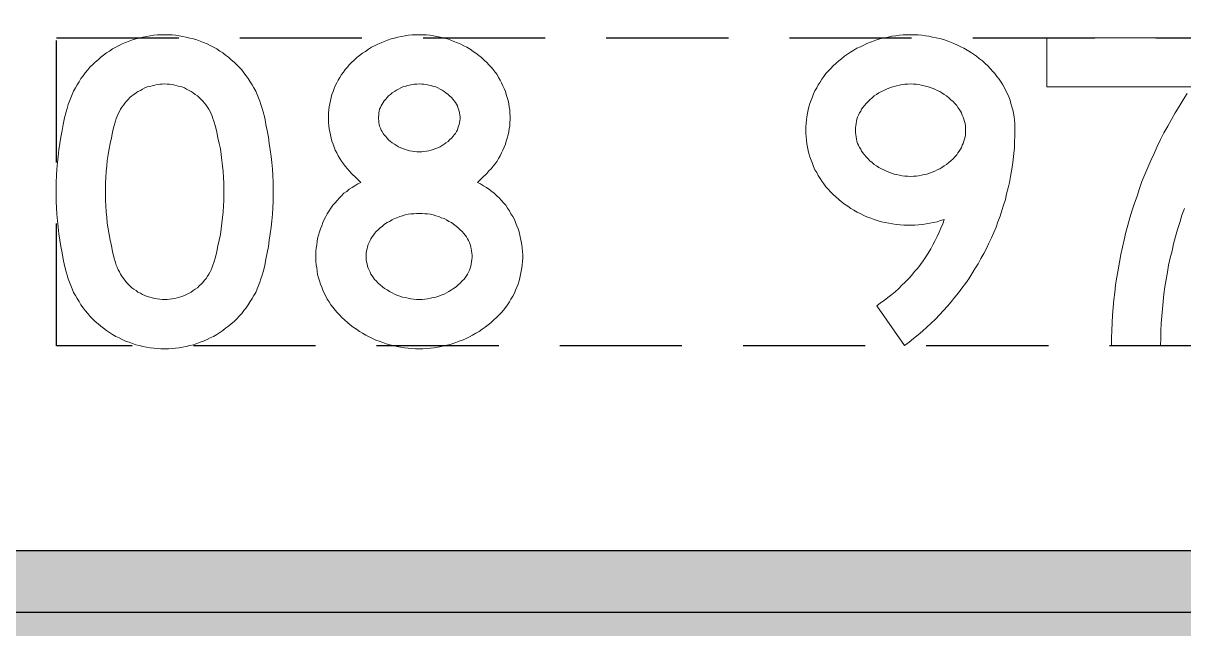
# Model space of a CAD drawing. Extents: x 0 to 420, y 0 to 297.
# Drawn here: x 188.55 to 218.72, y 169.72 to 185.46 of the extents above; entities that cross this region are included whole.
import ezdxf

# ---------------------------------------------------------------- set-up
doc = ezdxf.new("R2010")
doc.units = 0
doc.linetypes.add('HIDDEN', pattern=[9.525, 6.35, -3.175])
doc.layers.add('GREY', color=251, linetype='CONTINUOUS')
doc.layers.add('L25', color=1, linetype='CONTINUOUS')
doc.layers.add('YELLOW', color=7, linetype='CONTINUOUS', true_color=0xfcd900)

msp = doc.modelspace()

# ---------------------------------------------------------------- hatches: boundary and pattern name
at = {"layer": 'L25'}
h = msp.add_hatch(color=256, dxfattribs=at)
edge = h.paths.add_edge_path()
edge.add_line((122.8335807, 175.7455848), (122.8335807, 222.4122515))
edge.add_arc((128.4335807, 222.4122515), 5.6, 90, 180, ccw=False)
edge.add_line((128.4335807, 228.0122515), (268.4335807, 228.0122515))
edge.add_arc((268.4335807, 222.4122515), 5.6, 0, 90, ccw=False)
edge.add_line((274.0335807, 222.4122515), (274.0335807, 175.7455848))
edge.add_arc((268.4335807, 175.7455848), 5.6, -90, 0, ccw=False)
edge.add_line((268.4335807, 170.1455848), (128.4335807, 170.1455848))
edge.add_arc((128.4335807, 175.7455848), 5.6, 180, 270, ccw=False)
edge = h.paths.add_edge_path(flags=16)
edge.add_line((124.4335807, 175.7455848), (124.4335807, 222.4122515))
edge.add_arc((128.4335807, 222.4122515), 4, 90, 180, ccw=False)
edge.add_line((128.4335807, 226.4122515), (268.4335807, 226.4122515))
edge.add_arc((268.4335807, 222.4122515), 4, 0, 90, ccw=False)
edge.add_line((272.4335807, 222.4122515), (272.4335807, 175.7455848))
edge.add_arc((268.4335807, 175.7455848), 4, -90, 0, ccw=False)
edge.add_line((268.4335807, 171.7455848), (128.4335807, 171.7455848))
edge.add_arc((128.4335807, 175.7455848), 4, 180, 270, ccw=False)
at = {"layer": 'YELLOW'}
h = msp.add_hatch(color=256, dxfattribs=at)
edge = h.paths.add_edge_path()
edge.add_line((121.766914, 175.7455848), (121.766914, 222.4122515))
edge.add_arc((128.4335807, 222.4122515), 6.6666667, 90, 180, ccw=False)
edge.add_line((128.4335807, 229.0789182), (268.4335807, 229.0789182))
edge.add_arc((268.4335807, 222.4122515), 6.6666667, 0, 90, ccw=False)
edge.add_line((275.1002473, 222.4122515), (275.1002473, 175.7455848))
edge.add_arc((268.4335807, 175.7455848), 6.6666667, -90, 0, ccw=False)
edge.add_line((268.4335807, 169.0789182), (128.4335807, 169.0789182))
edge.add_arc((128.4335807, 175.7455848), 6.6666667, 180, 270, ccw=False)
edge = h.paths.add_edge_path(flags=16)
edge.add_line((122.8335807, 175.7455848), (122.8335807, 222.4122515))
edge.add_arc((128.4335807, 222.4122515), 5.6, 90, 180, ccw=False)
edge.add_line((128.4335807, 228.0122515), (268.4335807, 228.0122515))
edge.add_arc((268.4335807, 222.4122515), 5.6, 0, 90, ccw=False)
edge.add_line((274.0335807, 222.4122515), (274.0335807, 175.7455848))
edge.add_arc((268.4335807, 175.7455848), 5.6, -90, 0, ccw=False)
edge.add_line((268.4335807, 170.1455848), (128.4335807, 170.1455848))
edge.add_arc((128.4335807, 175.7455848), 5.6, 180, 270, ccw=False)

# ---------------------------------------------------------------- linework, layer by layer
at = {"layer": 'GREY', "lineweight": 0}
for points in [[(189.6665156, 183.1615995), (189.6262577, 183.0005679), (189.5940514, 182.8314847), (189.561845, 182.670453), (189.5296387, 182.5013698), (189.505484, 182.3403382), (189.4813292, 182.171255), (189.4571745, 182.0021718), (189.4410713, 181.8411401), (189.4249682, 181.6720569), (189.4169166, 181.5029737), (189.408865, 181.3338905), (189.408865, 181.1648073), (189.408865, 180.9957241), (189.408865, 180.8266409), (189.4169166, 180.6656093), (189.4249682, 180.496526), (189.4410713, 180.3274428), (189.4571745, 180.1583596), (189.4813292, 179.9892764), (189.505484, 179.8282448), (189.5296387, 179.6591616), (189.561845, 179.4981299), (189.5940514, 179.3290467), (189.6262577, 179.1680151), (189.6665156, 178.9989319), (189.6906703, 178.9103645), (189.7228767, 178.8217971), (189.755083, 178.7332297), (189.7872893, 178.6446623), (189.8194957, 178.5560949), (189.8597536, 178.4675275), (189.908063, 178.3870117), (189.9563725, 178.3064959), (190.004682, 178.2259801), (190.0529915, 178.1454643), (190.1093526, 178.0649485), (190.1657137, 177.9924842), (190.2301263, 177.92002), (190.2864874, 177.8475558), (190.3509, 177.7831431), (190.4233643, 177.7106789), (190.4958285, 177.6462662), (190.5682927, 177.5899051), (190.640757, 177.5335441), (190.7132212, 177.477183), (190.793737, 177.4208219), (190.8742528, 177.3725125), (190.9547686, 177.324203), (191.043336, 177.2839451), (191.1238518, 177.2436871), (191.2124192, 177.2034292), (191.3009866, 177.1712229), (191.389554, 177.1390166), (191.4781214, 177.1068103), (191.5747404, 177.0826555), (191.6633078, 177.0585008), (191.7599268, 177.0423976), (191.8484942, 177.0262944), (191.9451131, 177.0182429), (192.0417321, 177.0101913), (192.1302995, 177.0021397), (192.2269185, 177.0021397), (192.3235375, 177.0021397), (192.4201564, 177.0101913), (192.5087238, 177.0182429), (192.6053428, 177.0262944), (192.6939102, 177.0423976), (192.7905292, 177.0585008), (192.8790966, 177.0826555), (192.9757156, 177.1068103), (193.064283, 177.1390166), (193.1528504, 177.1712229), (193.2414178, 177.2034292), (193.3299851, 177.2436871), (193.410501, 177.2839451), (193.4990684, 177.324203), (193.5795842, 177.3725125), (193.6601, 177.4208219), (193.7406158, 177.477183), (193.81308, 177.5335441), (193.8855443, 177.5899051), (193.9580085, 177.6462662), (194.0304727, 177.7106789), (194.102937, 177.7831431), (194.1673496, 177.8475558), (194.2317623, 177.92002), (194.2881233, 177.9924842), (194.3444844, 178.0649485), (194.4008455, 178.1454643), (194.449155, 178.2259801), (194.505516, 178.3064959), (194.5457739, 178.3870117), (194.5940834, 178.4675275), (194.6343413, 178.5560949), (194.6665477, 178.6446623), (194.698754, 178.7332297), (194.7309603, 178.8217971), (194.7631666, 178.9103645), (194.7873214, 178.9989319), (194.8275793, 179.1680151), (194.8597856, 179.3290467), (194.8919919, 179.4981299), (194.9241983, 179.6591616), (194.948353, 179.8282448), (194.9725078, 179.9892764), (194.9966625, 180.1583596), (195.0127657, 180.3274428), (195.0288688, 180.496526), (195.0369204, 180.6656093), (195.044972, 180.8266409), (195.044972, 180.9957241), (195.044972, 181.1648073), (195.044972, 181.3338905), (195.0369204, 181.5029737), (195.0288688, 181.6720569), (195.0127657, 181.8411401), (194.9966625, 182.0021718), (194.9725078, 182.171255), (194.948353, 182.3403382), (194.9241983, 182.5013698), (194.8919919, 182.670453), (194.8597856, 182.8314847), (194.8275793, 183.0005679), (194.7873214, 183.1615995), (194.7631666, 183.2501669), (194.7309603, 183.3467859), (194.698754, 183.4353533), (194.6665477, 183.5239207), (194.6343413, 183.6124881), (194.5940834, 183.6930039), (194.5457739, 183.7815713), (194.505516, 183.8620871), (194.449155, 183.9426029), (194.4008455, 184.0231187), (194.3444844, 184.0955829), (194.2881233, 184.1760988), (194.2317623, 184.248563), (194.1673496, 184.3210272), (194.102937, 184.3854399), (194.0304727, 184.4498525), (193.9580085, 184.5142652), (193.8855443, 184.5786778), (193.81308, 184.6350389), (193.7406158, 184.6914), (193.6601, 184.7397094), (193.5795842, 184.7960705), (193.4990684, 184.8363284), (193.410501, 184.8846379), (193.3299851, 184.9248958), (193.2414178, 184.9651537), (193.1528504, 184.9973601), (193.064283, 185.0295664), (192.9757156, 185.0537211), (192.8790966, 185.0778759), (192.7905292, 185.1020306), (192.6939102, 185.1181338), (192.6053428, 185.1342369), (192.5087238, 185.1503401), (192.4201564, 185.1583917), (192.3235375, 185.1583917), (192.2269185, 185.1583917), (192.1302995, 185.1583917), (192.0417321, 185.1583917), (191.9451131, 185.1503401), (191.8484942, 185.1342369), (191.7599268, 185.1181338), (191.6633078, 185.1020306), (191.5747404, 185.0778759), (191.4781214, 185.0537211), (191.389554, 185.0295664), (191.3009866, 184.9973601), (191.2124192, 184.9651537), (191.1238518, 184.9248958), (191.043336, 184.8846379), (190.9547686, 184.8363284), (190.8742528, 184.7960705), (190.793737, 184.7397094), (190.7132212, 184.6914), (190.640757, 184.6350389), (190.5682927, 184.5786778), (190.4958285, 184.5142652), (190.4233643, 184.4498525), (190.3509, 184.3854399), (190.2864874, 184.3210272), (190.2301263, 184.248563), (190.1657137, 184.1760988), (190.1093526, 184.0955829), (190.0529915, 184.0231187), (190.004682, 183.9426029), (189.9563725, 183.8620871), (189.908063, 183.7815713), (189.8597536, 183.6930039), (189.8194957, 183.6124881), (189.7872893, 183.5239207), (189.755083, 183.4353533), (189.7228767, 183.3467859), (189.6906703, 183.2501669)], [(196.7680104, 180.9232599), (196.7116493, 180.8588472), (196.6552883, 180.7944346), (196.5989272, 180.7300219), (196.5506177, 180.6575577), (196.5023082, 180.5850934), (196.4539987, 180.5126292), (196.4137408, 180.440165), (196.3734829, 180.3596492), (196.3412766, 180.2791333), (196.3090703, 180.1986175), (196.2768639, 180.1181017), (196.2527092, 180.0375859), (196.2285545, 179.9570701), (196.2043997, 179.8685027), (196.1882966, 179.7879869), (196.180245, 179.6994195), (196.1641418, 179.6189037), (196.1560902, 179.5303363), (196.1560902, 179.4417689), (196.1560902, 179.3612531), (196.1560902, 179.2726857), (196.1641418, 179.1841183), (196.180245, 179.1036025), (196.1882966, 179.0150351), (196.2043997, 178.9345192), (196.2285545, 178.8459519), (196.2527092, 178.765436), (196.2768639, 178.6849202), (196.3090703, 178.6044044), (196.3412766, 178.5238886), (196.3734829, 178.4433728), (196.4137408, 178.3709085), (196.4539987, 178.2903927), (196.5023082, 178.2179285), (196.5506177, 178.1454643), (196.5989272, 178.0810516), (196.6552883, 178.0085874), (196.7116493, 177.9441747), (196.7680104, 177.8797621), (196.8324231, 177.8153494), (196.9048873, 177.7509368), (196.9773515, 177.6865241), (197.0498158, 177.6221115), (197.1303316, 177.5657504), (197.2108474, 177.5093893), (197.2913632, 177.4530283), (197.371879, 177.4047188), (197.4523948, 177.3564093), (197.5409622, 177.3080998), (197.6295296, 177.2678419), (197.718097, 177.227584), (197.8066644, 177.1953777), (197.8952318, 177.1631713), (197.9837992, 177.130965), (198.0804182, 177.1068103), (198.1770372, 177.0826555), (198.2656046, 177.0585008), (198.3622235, 177.0423976), (198.4588425, 177.0262944), (198.5554615, 177.0182429), (198.6520805, 177.0101913), (198.7486994, 177.0021397), (198.8453184, 177.0021397), (198.9419374, 177.0021397), (199.0385564, 177.0101913), (199.1351754, 177.0182429), (199.2317943, 177.0262944), (199.3284133, 177.0423976), (199.4169807, 177.0585008), (199.5135997, 177.0826555), (199.6102187, 177.1068103), (199.6987861, 177.130965), (199.795405, 177.1631713), (199.8839724, 177.1953777), (199.9725398, 177.227584), (200.0611072, 177.2678419), (200.1496746, 177.3080998), (200.2301904, 177.3564093), (200.3187578, 177.4047188), (200.3992736, 177.4530283), (200.4797895, 177.5093893), (200.5603053, 177.5657504), (200.6327695, 177.6221115), (200.7132853, 177.6865241), (200.7857495, 177.7509368), (200.8501622, 177.8153494), (200.9226264, 177.8797621), (200.9789875, 177.9441747), (201.0353486, 178.0085874), (201.0917096, 178.0810516), (201.1400191, 178.1454643), (201.1883286, 178.2179285), (201.2285865, 178.2903927), (201.276896, 178.3709085), (201.3171539, 178.4433728), (201.3493602, 178.5238886), (201.3815666, 178.6044044), (201.4137729, 178.6849202), (201.4379276, 178.765436), (201.4620824, 178.8459519), (201.4781855, 178.9345192), (201.4942887, 179.0150351), (201.5103919, 179.1036025), (201.5184435, 179.1841183), (201.526495, 179.2726857), (201.5345466, 179.3612531), (201.5345466, 179.4417689), (201.526495, 179.5303363), (201.5184435, 179.6189037), (201.5103919, 179.6994195), (201.4942887, 179.7879869), (201.4781855, 179.8685027), (201.4620824, 179.9570701), (201.4379276, 180.0375859), (201.4137729, 180.1181017), (201.3815666, 180.1986175), (201.3493602, 180.2791333), (201.3171539, 180.3596492), (201.276896, 180.440165), (201.2285865, 180.5126292), (201.1883286, 180.5850934), (201.1400191, 180.6575577), (201.0917096, 180.7300219), (201.0353486, 180.7944346), (200.9789875, 180.8588472), (200.9226264, 180.9232599), (200.8582138, 180.9796209), (200.7938011, 181.0440336), (200.7293885, 181.0923431), (200.6569242, 181.1487041), (200.5925116, 181.1970136), (200.5119958, 181.2372715), (200.4395315, 181.285581), (200.3590157, 181.3258389), (200.4797895, 181.4466126), (200.6005632, 181.5593348), (200.6569242, 181.6237474), (200.7132853, 181.6801085), (200.7696464, 181.7445212), (200.8179559, 181.8089338), (200.8662654, 181.881398), (200.9065233, 181.9458107), (200.9467812, 182.0182749), (200.9870391, 182.0907392), (201.0192454, 182.1632034), (201.0514517, 182.2437192), (201.0836581, 182.3161834), (201.1078128, 182.3966993), (201.1319675, 182.4772151), (201.1561223, 182.5577309), (201.1722255, 182.6382467), (201.180277, 182.7187625), (201.1963802, 182.7992783), (201.1963802, 182.8797941), (201.2044318, 182.96031), (201.2044318, 183.0408258), (201.1963802, 183.1293932), (201.1963802, 183.209909), (201.180277, 183.2904248), (201.1722255, 183.3709406), (201.1561223, 183.4514564), (201.1319675, 183.5319722), (201.1078128, 183.6124881), (201.0836581, 183.6849523), (201.0514517, 183.7654681), (201.0192454, 183.8379323), (200.9870391, 183.9103966), (200.9467812, 183.9828608), (200.9065233, 184.055325), (200.8662654, 184.1277893), (200.8179559, 184.1922019), (200.7696464, 184.2566146), (200.7132853, 184.3210272), (200.6569242, 184.3854399), (200.6005632, 184.4418009), (200.5361505, 184.5062136), (200.4636863, 184.5706262), (200.3912221, 184.6269873), (200.3187578, 184.6833484), (200.2462936, 184.7316579), (200.1657778, 184.7880189), (200.085262, 184.8363284), (200.0047461, 184.8765863), (199.9242303, 184.9168442), (199.8356629, 184.9571021), (199.7470955, 184.9893085), (199.6665797, 185.0215148), (199.5780123, 185.0537211), (199.4894449, 185.0778759), (199.392826, 185.1020306), (199.3042586, 185.1181338), (199.2156912, 185.1342369), (199.1190722, 185.1503401), (199.0305048, 185.1583917), (198.9338858, 185.1583917), (198.8453184, 185.1583917), (198.7486994, 185.1583917), (198.660132, 185.1583917), (198.5635131, 185.1503401), (198.4749457, 185.1342369), (198.3863783, 185.1181338), (198.2897593, 185.1020306), (198.2011919, 185.0778759), (198.1126245, 185.0537211), (198.0240571, 185.0215148), (197.9354897, 184.9893085), (197.8549739, 184.9571021), (197.7664065, 184.9168442), (197.6858907, 184.8765863), (197.6053749, 184.8363284), (197.5248591, 184.7880189), (197.4443433, 184.7316579), (197.371879, 184.6833484), (197.2913632, 184.6269873), (197.218899, 184.5706262), (197.1544863, 184.5062136), (197.0820221, 184.4418009), (197.025661, 184.3854399), (196.9773515, 184.3210272), (196.9209905, 184.2566146), (196.872681, 184.1922019), (196.8243715, 184.1277893), (196.7841136, 184.055325), (196.7358041, 183.9828608), (196.7035978, 183.9103966), (196.6633399, 183.8379323), (196.6311335, 183.7654681), (196.6069788, 183.6849523), (196.5747725, 183.6124881), (196.5586693, 183.5319722), (196.5345146, 183.4514564), (196.5184114, 183.3709406), (196.5023082, 183.2904248), (196.4942566, 183.209909), (196.4862051, 183.1293932), (196.4862051, 183.0408258), (196.4862051, 182.96031), (196.4862051, 182.8797941), (196.4942566, 182.7992783), (196.5023082, 182.7187625), (196.5184114, 182.6382467), (196.5345146, 182.5577309), (196.5586693, 182.4772151), (196.5747725, 182.3966993), (196.6069788, 182.3161834), (196.6311335, 182.2437192), (196.6633399, 182.1632034), (196.7035978, 182.0907392), (196.7358041, 182.0182749), (196.7841136, 181.9458107), (196.8243715, 181.881398), (196.872681, 181.8089338), (196.9209905, 181.7445212), (196.9773515, 181.6801085), (197.025661, 181.6237474), (197.0820221, 181.5593348), (197.2027958, 181.4466126), (197.3235695, 181.3258389), (197.2511053, 181.285581), (197.1705895, 181.2372715), (197.0981253, 181.1970136), (197.025661, 181.1487041), (196.9612484, 181.0923431), (196.8887841, 181.0440336), (196.8243715, 180.9796209)], [(212.4927489, 180.3596492), (212.452491, 180.246927), (212.4041815, 180.1342049), (212.355872, 180.0295343), (212.3075626, 179.9168122), (212.2512015, 179.8121416), (212.1948404, 179.6994195), (212.1384793, 179.5947489), (212.0740667, 179.4900784), (212.009654, 179.3934594), (211.9452414, 179.2887888), (211.8727772, 179.1921699), (211.8003129, 179.0955509), (211.7197971, 179.0069835), (211.6473329, 178.9103645), (211.5587655, 178.8217971), (211.4782497, 178.7332297), (211.3896823, 178.6527139), (211.3091665, 178.5641465), (211.2125475, 178.4836307), (211.1239801, 178.4111665), (211.0273611, 178.3306506), (210.9307421, 178.2581864), (210.8341232, 178.1937738), (210.7375042, 178.1213095), (211.4540949, 177.0826555), (211.5748686, 177.1712229), (211.6956424, 177.2678419), (211.8083645, 177.3644609), (211.9291382, 177.4610798), (212.0418604, 177.5657504), (212.1545825, 177.670421), (212.2592531, 177.7750915), (212.3639236, 177.8797621), (212.4685942, 177.9924842), (212.5732647, 178.1052064), (212.6698837, 178.2179285), (212.7665027, 178.3387022), (212.8631217, 178.4514244), (212.9516891, 178.5802497), (213.0402565, 178.7010234), (213.1288239, 178.8217971), (213.2093397, 178.9506224), (213.2898555, 179.0794477), (213.3703713, 179.208273), (213.4428355, 179.3451499), (213.5152998, 179.4739752), (213.587764, 179.6108521), (213.6521767, 179.747729), (213.7165893, 179.8846059), (213.781002, 180.0214827), (213.837363, 180.1664112), (213.8856725, 180.3032881), (213.9420336, 180.4482166), (213.9903431, 180.593145), (214.030601, 180.7380735), (214.0789105, 180.8830019), (214.1111168, 181.0279304), (214.1513747, 181.1809105), (214.183581, 181.3258389), (214.2157874, 181.478819), (214.2399421, 181.6237474), (214.2640968, 181.7767275), (214.2802, 181.921656), (214.2963032, 182.074636), (214.3124063, 182.227616), (214.3204579, 182.3805961), (214.3285095, 182.5335761), (214.3285095, 182.6785046), (214.3285095, 182.767072), (214.3285095, 182.8556394), (214.3204579, 182.9442068), (214.3043547, 183.0327742), (214.2882516, 183.1213416), (214.2721484, 183.209909), (214.2479937, 183.2904248), (214.2238389, 183.3789922), (214.1996842, 183.459508), (214.1674779, 183.5480754), (214.1352715, 183.6285912), (214.0950136, 183.709107), (214.0547557, 183.7815713), (214.0144978, 183.8620871), (213.9661883, 183.9345513), (213.9178788, 184.0070155), (213.8615178, 184.0794798), (213.8051567, 184.151944), (213.7487956, 184.2163567), (213.6924346, 184.2807693), (213.6199703, 184.3532335), (213.5555577, 184.4176462), (213.4830934, 184.4820588), (213.4025776, 184.5384199), (213.3301134, 184.6028326), (213.2495976, 184.6591936), (213.1690818, 184.7075031), (213.088566, 184.7638642), (212.9999986, 184.8121737), (212.9194827, 184.8524316), (212.8309153, 184.8926895), (212.742348, 184.9329474), (212.6537806, 184.9732053), (212.5652132, 185.0054116), (212.4685942, 185.037618), (212.3800268, 185.0617727), (212.2834078, 185.0859275), (212.1867888, 185.1020306), (212.0901699, 185.1261854), (212.0016025, 185.1342369), (211.9049835, 185.1503401), (211.8083645, 185.1583917), (211.7117455, 185.1583917), (211.6151266, 185.1583917), (211.5185076, 185.1583917), (211.4218886, 185.1583917), (211.3252696, 185.1503401), (211.2286506, 185.1342369), (211.1320317, 185.1261854), (211.0354127, 185.1020306), (210.9387937, 185.0859275), (210.8502263, 185.0617727), (210.7536073, 185.037618), (210.6650399, 185.0054116), (210.5764726, 184.9732053), (210.4798536, 184.9329474), (210.3993378, 184.8926895), (210.3107704, 184.8524316), (210.222203, 184.8121737), (210.1416872, 184.7638642), (210.0531198, 184.7075031), (209.9726039, 184.6591936), (209.9001397, 184.6028326), (209.8196239, 184.5384199), (209.7471597, 184.4820588), (209.6746954, 184.4176462), (209.6022312, 184.3532335), (209.5378185, 184.2807693), (209.4734059, 184.2163567), (209.4170448, 184.151944), (209.3606838, 184.0794798), (209.3123743, 184.0070155), (209.2640648, 183.9345513), (209.2157553, 183.8620871), (209.1754974, 183.7815713), (209.1271879, 183.709107), (209.0949816, 183.6285912), (209.0627752, 183.5480754), (209.0305689, 183.459508), (208.9983626, 183.3789922), (208.9742078, 183.2904248), (208.9500531, 183.209909), (208.9339499, 183.1213416), (208.9178468, 183.0327742), (208.9097952, 182.9442068), (208.9017436, 182.8556394), (208.893692, 182.767072), (208.893692, 182.6785046), (208.893692, 182.5979888), (208.9017436, 182.5094214), (208.9097952, 182.420854), (208.9178468, 182.3322866), (208.9339499, 182.2437192), (208.9500531, 182.1551518), (208.9742078, 182.074636), (208.9983626, 181.9860686), (209.0305689, 181.9055528), (209.0627752, 181.8169854), (209.0949816, 181.7364696), (209.1271879, 181.6559538), (209.1754974, 181.5834895), (209.2157553, 181.5029737), (209.2640648, 181.4305095), (209.3123743, 181.3580453), (209.3606838, 181.285581), (209.4170448, 181.2131168), (209.4734059, 181.1487041), (209.5378185, 181.0842915), (209.6022312, 181.0118273), (209.6746954, 180.9474146), (209.7471597, 180.8830019), (209.8196239, 180.8185893), (209.9001397, 180.7622282), (209.9806555, 180.7058672), (210.0611713, 180.6495061), (210.1416872, 180.6011966), (210.2302545, 180.5528871), (210.3188219, 180.5045776), (210.3993378, 180.4643197), (210.4959567, 180.4240618), (210.5845241, 180.3918555), (210.6730915, 180.3596492), (210.7697105, 180.3274428), (210.8582779, 180.3032881), (210.9548969, 180.2791333), (211.0515159, 180.2630302), (211.1481348, 180.246927), (211.2447538, 180.2308239), (211.3413728, 180.2227723), (211.4379918, 180.2147207), (211.5346107, 180.2147207), (211.6312297, 180.2147207), (211.7278487, 180.2147207), (211.8244677, 180.2227723), (211.9210866, 180.2308239), (212.0177056, 180.246927), (212.1143246, 180.2630302), (212.2109436, 180.2791333), (212.3075626, 180.3032881), (212.39613, 180.3354944)], [(193.5071199, 179.2404793), (193.5473778, 179.3854078), (193.5795842, 179.5303363), (193.6117905, 179.6752647), (193.6439968, 179.8201932), (193.6762032, 179.9731732), (193.6923063, 180.1181017), (193.7164611, 180.2630302), (193.7325642, 180.4160102), (193.7486674, 180.5609387), (193.756719, 180.7139187), (193.7647705, 180.8588472), (193.7647705, 181.0118273), (193.7647705, 181.1567557), (193.7647705, 181.3097358), (193.756719, 181.4546642), (193.7486674, 181.6076443), (193.7325642, 181.7525727), (193.7164611, 181.8975012), (193.6923063, 182.0504813), (193.6762032, 182.1954097), (193.6439968, 182.3403382), (193.6117905, 182.4852667), (193.5795842, 182.6301951), (193.5473778, 182.7751236), (193.5071199, 182.920052), (193.4829652, 182.9844647), (193.4588105, 183.0488774), (193.4346557, 183.1052384), (193.410501, 183.1696511), (193.3782946, 183.2260121), (193.3380367, 183.2823732), (193.3058304, 183.3306827), (193.2655725, 183.3870438), (193.217263, 183.4353533), (193.1770051, 183.4836627), (193.1286956, 183.5319722), (193.0803861, 183.5722301), (193.0240251, 183.6124881), (192.967664, 183.652746), (192.9193545, 183.6849523), (192.8629934, 183.7171586), (192.7985808, 183.7493649), (192.7422197, 183.7815713), (192.6778071, 183.805726), (192.6133944, 183.8218292), (192.5570333, 183.8379323), (192.4926207, 183.8540355), (192.4201564, 183.8701387), (192.3557438, 183.8781902), (192.2913311, 183.8781902), (192.2269185, 183.8862418), (192.1625058, 183.8781902), (192.0980932, 183.8781902), (192.0336805, 183.8701387), (191.9692679, 183.8540355), (191.9048552, 183.8379323), (191.8404426, 183.8218292), (191.7760299, 183.805726), (191.7116173, 183.7815713), (191.6552562, 183.7493649), (191.5988951, 183.7171586), (191.5344825, 183.6849523), (191.486173, 183.652746), (191.4298119, 183.6124881), (191.3734509, 183.5722301), (191.3251414, 183.5319722), (191.2768319, 183.4836627), (191.236574, 183.4353533), (191.1963161, 183.3870438), (191.1560582, 183.3306827), (191.1158003, 183.2823732), (191.0835939, 183.2260121), (191.0513876, 183.1696511), (191.0191813, 183.1052384), (190.9950265, 183.0488774), (190.9708718, 182.9844647), (190.946717, 182.920052), (190.9064591, 182.7751236), (190.8742528, 182.6301951), (190.8420465, 182.4852667), (190.8098402, 182.3403382), (190.7856854, 182.1954097), (190.7615307, 182.0504813), (190.7373759, 181.8975012), (190.7212728, 181.7525727), (190.7051696, 181.6076443), (190.697118, 181.4546642), (190.6890664, 181.3097358), (190.6890664, 181.1567557), (190.6890664, 181.0118273), (190.6890664, 180.8588472), (190.697118, 180.7139187), (190.7051696, 180.5609387), (190.7212728, 180.4160102), (190.7373759, 180.2630302), (190.7615307, 180.1181017), (190.7856854, 179.9731732), (190.8098402, 179.8201932), (190.8420465, 179.6752647), (190.8742528, 179.5303363), (190.9064591, 179.3854078), (190.946717, 179.2404793), (190.9708718, 179.1760667), (190.9950265, 179.1197056), (191.0191813, 179.055293), (191.0513876, 178.9989319), (191.0835939, 178.9425708), (191.1158003, 178.8862098), (191.1560582, 178.8298487), (191.1963161, 178.7815392), (191.236574, 178.7251781), (191.2768319, 178.6849202), (191.3251414, 178.6366107), (191.3734509, 178.5883012), (191.4298119, 178.5480433), (191.486173, 178.515837), (191.5344825, 178.4755791), (191.5988951, 178.4433728), (191.6552562, 178.4111665), (191.7116173, 178.3870117), (191.7760299, 178.362857), (191.8404426, 178.3387022), (191.9048552, 178.3225991), (191.9692679, 178.3064959), (192.0336805, 178.2984443), (192.0980932, 178.2903927), (192.1625058, 178.2823412), (192.2269185, 178.2823412), (192.2913311, 178.2823412), (192.3557438, 178.2903927), (192.4201564, 178.2984443), (192.4926207, 178.3064959), (192.5570333, 178.3225991), (192.6133944, 178.3387022), (192.6778071, 178.362857), (192.7422197, 178.3870117), (192.7985808, 178.4111665), (192.8629934, 178.4433728), (192.9193545, 178.4755791), (192.967664, 178.515837), (193.0240251, 178.5480433), (193.0803861, 178.5883012), (193.1286956, 178.6366107), (193.1770051, 178.6849202), (193.217263, 178.7251781), (193.2655725, 178.7815392), (193.3058304, 178.8298487), (193.3380367, 178.8862098), (193.3782946, 178.9425708), (193.410501, 178.9989319), (193.4346557, 179.055293), (193.4588105, 179.1197056), (193.4829652, 179.1760667)], [(198.8453184, 183.8862418), (198.7809058, 183.8781902), (198.7164931, 183.8781902), (198.660132, 183.8701387), (198.5957194, 183.8540355), (198.5393583, 183.8459839), (198.4749457, 183.8218292), (198.4185846, 183.805726), (198.3622235, 183.7815713), (198.3058625, 183.7493649), (198.2495014, 183.7252102), (198.2011919, 183.6849523), (198.1448308, 183.652746), (198.0965214, 183.6124881), (198.0482119, 183.5722301), (198.007954, 183.5319722), (197.967696, 183.4836627), (197.9354897, 183.4434048), (197.9032834, 183.4031469), (197.8791287, 183.362889), (197.8549739, 183.3145795), (197.8388707, 183.2743216), (197.814716, 183.2260121), (197.8066644, 183.1777027), (197.7905613, 183.1293932), (197.7905613, 183.0810837), (197.7825097, 183.0247226), (197.7825097, 182.9764131), (197.7905613, 182.9281036), (197.7905613, 182.8797941), (197.8066644, 182.8314847), (197.814716, 182.7831752), (197.8388707, 182.7348657), (197.8549739, 182.6865562), (197.8791287, 182.6462983), (197.9032834, 182.5979888), (197.9354897, 182.5577309), (197.967696, 182.5255246), (198.007954, 182.4772151), (198.0482119, 182.4289056), (198.0965214, 182.3886477), (198.1448308, 182.3564413), (198.2011919, 182.3161834), (198.2495014, 182.2839771), (198.3058625, 182.2517708), (198.3622235, 182.227616), (198.4185846, 182.2034613), (198.4749457, 182.1793066), (198.5393583, 182.1632034), (198.5957194, 182.1471002), (198.660132, 182.1390487), (198.7164931, 182.1309971), (198.7809058, 182.1229455), (198.8453184, 182.1229455), (198.9097311, 182.1229455), (198.9660921, 182.1309971), (199.0305048, 182.1390487), (199.0949174, 182.1471002), (199.1512785, 182.1632034), (199.2076396, 182.1793066), (199.2720522, 182.2034613), (199.3284133, 182.227616), (199.3847744, 182.2517708), (199.4411354, 182.2839771), (199.4894449, 182.3161834), (199.5377544, 182.3564413), (199.5941155, 182.3886477), (199.6343734, 182.4289056), (199.6826829, 182.4772151), (199.7229408, 182.5255246), (199.7551471, 182.5577309), (199.7873534, 182.5979888), (199.8115082, 182.6462983), (199.8356629, 182.6865562), (199.8517661, 182.7348657), (199.8678693, 182.7831752), (199.8839724, 182.8314847), (199.892024, 182.8797941), (199.9000756, 182.9281036), (199.9081272, 182.9764131), (199.9081272, 183.0247226), (199.9000756, 183.0810837), (199.892024, 183.1293932), (199.8839724, 183.1777027), (199.8678693, 183.2260121), (199.8517661, 183.2743216), (199.8356629, 183.3145795), (199.8115082, 183.362889), (199.7873534, 183.4031469), (199.7551471, 183.4434048), (199.7229408, 183.4836627), (199.6826829, 183.5319722), (199.6343734, 183.5722301), (199.5941155, 183.6124881), (199.5377544, 183.652746), (199.4894449, 183.6849523), (199.4411354, 183.7252102), (199.3847744, 183.7493649), (199.3284133, 183.7815713), (199.2720522, 183.805726), (199.2156912, 183.8218292), (199.1512785, 183.8459839), (199.0949174, 183.8540355), (199.0305048, 183.8701387), (198.9660921, 183.8781902), (198.9097311, 183.8781902)], [(210.4154409, 183.3226311), (210.375183, 183.2743216), (210.3429767, 183.2260121), (210.3188219, 183.1777027), (210.2866156, 183.1293932), (210.2624609, 183.0730321), (210.2383061, 183.0247226), (210.222203, 182.9683615), (210.2060998, 182.9120005), (210.1980482, 182.8556394), (210.1899966, 182.7992783), (210.1819451, 182.7429173), (210.1819451, 182.6785046), (210.1819451, 182.6221435), (210.1899966, 182.5657825), (210.1980482, 182.5094214), (210.2060998, 182.4530603), (210.222203, 182.3966993), (210.2383061, 182.3403382), (210.2624609, 182.2920287), (210.2866156, 182.2356676), (210.3188219, 182.1873581), (210.3429767, 182.1390487), (210.375183, 182.0907392), (210.4154409, 182.0424297), (210.4637504, 181.9860686), (210.5120599, 181.9377591), (210.5603694, 181.8894496), (210.6167305, 181.8411401), (210.6730915, 181.7928307), (210.7294526, 181.7525727), (210.7938652, 181.7123148), (210.8582779, 181.6801085), (210.9226906, 181.6479022), (210.9871032, 181.6156959), (211.0515159, 181.5915411), (211.1159285, 181.5673864), (211.1883927, 181.5432316), (211.2528054, 181.5271285), (211.3252696, 181.5110253), (211.3977339, 181.4949221), (211.4701981, 181.4868706), (211.5426623, 181.4868706), (211.6151266, 181.478819), (211.6875908, 181.4868706), (211.760055, 181.4868706), (211.8244677, 181.4949221), (211.8969319, 181.5110253), (211.9693961, 181.5271285), (212.0418604, 181.5432316), (212.106273, 181.5673864), (212.1787373, 181.5915411), (212.2431499, 181.6156959), (212.3075626, 181.6479022), (212.3719752, 181.6801085), (212.4283363, 181.7123148), (212.4927489, 181.7525727), (212.54911, 181.7928307), (212.6054711, 181.8411401), (212.6618321, 181.8894496), (212.7181932, 181.9377591), (212.7665027, 181.9860686), (212.8148122, 182.0424297), (212.8470185, 182.0907392), (212.8792248, 182.1390487), (212.9114312, 182.1873581), (212.9355859, 182.2356676), (212.9597407, 182.2920287), (212.9838954, 182.3403382), (212.9999986, 182.3966993), (213.0161017, 182.4530603), (213.0322049, 182.5094214), (213.0402565, 182.5657825), (213.0402565, 182.6221435), (213.0402565, 182.6785046), (213.0402565, 182.7429173), (213.0402565, 182.7992783), (213.0322049, 182.8556394), (213.0161017, 182.9120005), (212.9999986, 182.9683615), (212.9838954, 183.0247226), (212.9597407, 183.0730321), (212.9355859, 183.1293932), (212.9114312, 183.1777027), (212.8792248, 183.2260121), (212.8470185, 183.2743216), (212.8148122, 183.3226311), (212.7665027, 183.3789922), (212.7181932, 183.4273017), (212.6618321, 183.4756112), (212.6054711, 183.5239207), (212.54911, 183.5722301), (212.4927489, 183.6124881), (212.4283363, 183.652746), (212.3719752, 183.6849523), (212.3075626, 183.7171586), (212.2431499, 183.7493649), (212.1787373, 183.7735197), (212.106273, 183.7976744), (212.0418604, 183.8218292), (211.9693961, 183.8379323), (211.8969319, 183.8540355), (211.8244677, 183.8701387), (211.760055, 183.8781902), (211.6875908, 183.8781902), (211.6151266, 183.8862418), (211.5426623, 183.8781902), (211.4701981, 183.8781902), (211.3977339, 183.8701387), (211.3252696, 183.8540355), (211.2528054, 183.8379323), (211.1883927, 183.8218292), (211.1159285, 183.7976744), (211.0515159, 183.7735197), (210.9871032, 183.7493649), (210.9226906, 183.7171586), (210.8582779, 183.6849523), (210.7938652, 183.652746), (210.7294526, 183.6124881), (210.6730915, 183.5722301), (210.6167305, 183.5239207), (210.5603694, 183.4756112), (210.5120599, 183.4273017), (210.4637504, 183.3789922)], [(197.7261486, 180.0456375), (197.6858907, 179.997328), (197.6536844, 179.9570701), (197.621478, 179.9087606), (197.5892717, 179.8604511), (197.565117, 179.8121416), (197.5409622, 179.7638321), (197.5168075, 179.7074711), (197.5007043, 179.65111), (197.4926527, 179.6028005), (197.4765496, 179.5464394), (197.468498, 179.4900784), (197.468498, 179.4337173), (197.468498, 179.3773562), (197.468498, 179.3209952), (197.4765496, 179.2646341), (197.4926527, 179.208273), (197.5007043, 179.1519119), (197.5168075, 179.0955509), (197.5409622, 179.0472414), (197.565117, 178.9908803), (197.5892717, 178.9425708), (197.621478, 178.8942613), (197.6536844, 178.8459519), (197.6858907, 178.8056939), (197.7261486, 178.765436), (197.7744581, 178.709075), (197.8308192, 178.6607655), (197.8871802, 178.612456), (197.9435413, 178.5721981), (198.007954, 178.5319402), (198.0723666, 178.4916823), (198.1367793, 178.4514244), (198.2011919, 178.419218), (198.2656046, 178.3950633), (198.3380688, 178.3709085), (198.410533, 178.3467538), (198.4829973, 178.3306506), (198.5554615, 178.3145475), (198.6279257, 178.2984443), (198.70039, 178.2903927), (198.7728542, 178.2823412), (198.8453184, 178.2823412), (198.9177827, 178.2823412), (198.9902469, 178.2903927), (199.0627111, 178.2984443), (199.1351754, 178.3145475), (199.2076396, 178.3306506), (199.2801038, 178.3467538), (199.3525681, 178.3709085), (199.4169807, 178.3950633), (199.4894449, 178.419218), (199.5538576, 178.4514244), (199.6182702, 178.4916823), (199.6826829, 178.5319402), (199.739044, 178.5721981), (199.8034566, 178.612456), (199.8598177, 178.6607655), (199.9081272, 178.709075), (199.9644882, 178.765436), (200.0047461, 178.8056939), (200.0369525, 178.8459519), (200.0691588, 178.8942613), (200.1013651, 178.9425708), (200.1255199, 178.9908803), (200.1496746, 179.0472414), (200.1657778, 179.0955509), (200.1818809, 179.1519119), (200.1979841, 179.208273), (200.2060357, 179.2646341), (200.2140873, 179.3209952), (200.2221388, 179.3773562), (200.2221388, 179.4337173), (200.2140873, 179.4900784), (200.2060357, 179.5464394), (200.1979841, 179.6028005), (200.1818809, 179.65111), (200.1657778, 179.7074711), (200.1496746, 179.7638321), (200.1255199, 179.8121416), (200.1013651, 179.8604511), (200.0691588, 179.9087606), (200.0369525, 179.9570701), (200.0047461, 179.997328), (199.9644882, 180.0456375), (199.9081272, 180.093947), (199.8598177, 180.1422565), (199.8034566, 180.1905659), (199.739044, 180.2388754), (199.6826829, 180.2791333), (199.6182702, 180.3113397), (199.5538576, 180.3515976), (199.4894449, 180.3838039), (199.4169807, 180.4079586), (199.3525681, 180.440165), (199.2801038, 180.4562681), (199.2076396, 180.4804229), (199.1351754, 180.496526), (199.0627111, 180.5045776), (198.9902469, 180.5126292), (198.9177827, 180.5206808), (198.8453184, 180.5206808), (198.7728542, 180.5206808), (198.70039, 180.5126292), (198.6279257, 180.5045776), (198.5554615, 180.496526), (198.4829973, 180.4804229), (198.410533, 180.4562681), (198.3380688, 180.440165), (198.2656046, 180.4079586), (198.2011919, 180.3838039), (198.1367793, 180.3515976), (198.0723666, 180.3113397), (198.007954, 180.2791333), (197.9435413, 180.2388754), (197.8871802, 180.1905659), (197.8308192, 180.1422565), (197.7744581, 180.093947)]]:
    msp.add_lwpolyline(points, close=True, dxfattribs=at)
for points in [[(218.9179109, 183.805726), (215.1578224, 183.805726), (215.1578224, 185.0859275), (220.512124, 185.0859275)], [(218.7327245, 180.6495061), (218.6683119, 180.4723713), (218.6119508, 180.2871849), (218.5555897, 180.1019986), (218.4992287, 179.9168122), (218.4509192, 179.7316258), (218.4106613, 179.5464394), (218.3623518, 179.3612531), (218.3220939, 179.1760667), (218.2898876, 178.9908803), (218.2576812, 178.7976424), (218.2254749, 178.612456), (218.2013202, 178.419218), (218.1771654, 178.2259801), (218.1610622, 178.0407937), (218.1449591, 177.8475558), (218.1288559, 177.6543178), (218.1208043, 177.4691314), (218.1208043, 177.2758935), (218.1127528, 177.0826555), (216.8406029, 177.0826555), (216.8406029, 177.2839451), (216.8486545, 177.477183), (216.8567061, 177.6784725), (216.8647576, 177.8717105), (216.8808608, 178.073), (216.896964, 178.2742896), (216.9211187, 178.4675275), (216.9452735, 178.6607655), (216.9774798, 178.862055), (217.0096861, 179.055293), (217.0418924, 179.2485309), (217.0821503, 179.4498205), (217.1224082, 179.6430584), (217.1626662, 179.8362964), (217.2109756, 180.0295343), (217.2592851, 180.2147207), (217.3156462, 180.4079586), (217.3720073, 180.6011966), (217.4364199, 180.786383), (217.5008326, 180.9715693), (217.5652452, 181.1648073), (217.6296579, 181.3499937), (217.7021221, 181.53518), (217.7826379, 181.7123148), (217.8631537, 181.8975012), (217.9436696, 182.074636), (218.0241854, 182.2598224), (218.1127528, 182.4369572), (218.2013202, 182.614092), (218.2979391, 182.7831752), (218.3945581, 182.96031), (218.4911771, 183.1293932), (218.5958476, 183.2984764), (218.7005182, 183.4675596), (218.8051888, 183.6366428)]]:
    msp.add_lwpolyline(points, dxfattribs=at)
at = {"layer": 'L25'}
for points in [[(122.8335807, 175.7455848), (122.8335807, 222.4122515, -0.4142135624), (128.4335807, 228.0122515), (268.4335807, 228.0122515, -0.4142135624), (274.0335807, 222.4122515), (274.0335807, 175.7455848, -0.4142135624), (268.4335807, 170.1455848), (128.4335807, 170.1455848, -0.4142135624)], [(124.4335807, 175.7455848), (124.4335807, 222.4122515, -0.4142135624), (128.4335807, 226.4122515), (268.4335807, 226.4122515, -0.4142135624), (272.4335807, 222.4122515), (272.4335807, 175.7455848, -0.4142135624), (268.4335807, 171.7455848), (128.4335807, 171.7455848, -0.4142135624)]]:
    msp.add_lwpolyline(points, format="xyb", close=True, dxfattribs=at)
at = {"layer": 'L25', "linetype": 'HIDDEN', "ltscale": 0.5}
msp.add_lwpolyline([(262.8240731, 177.0789182), (189.4186805, 177.0789182), (189.4186805, 185.0789182), (262.8240731, 185.0789182)], close=True, dxfattribs=at)

doc.saveas('drawing.dxf')
